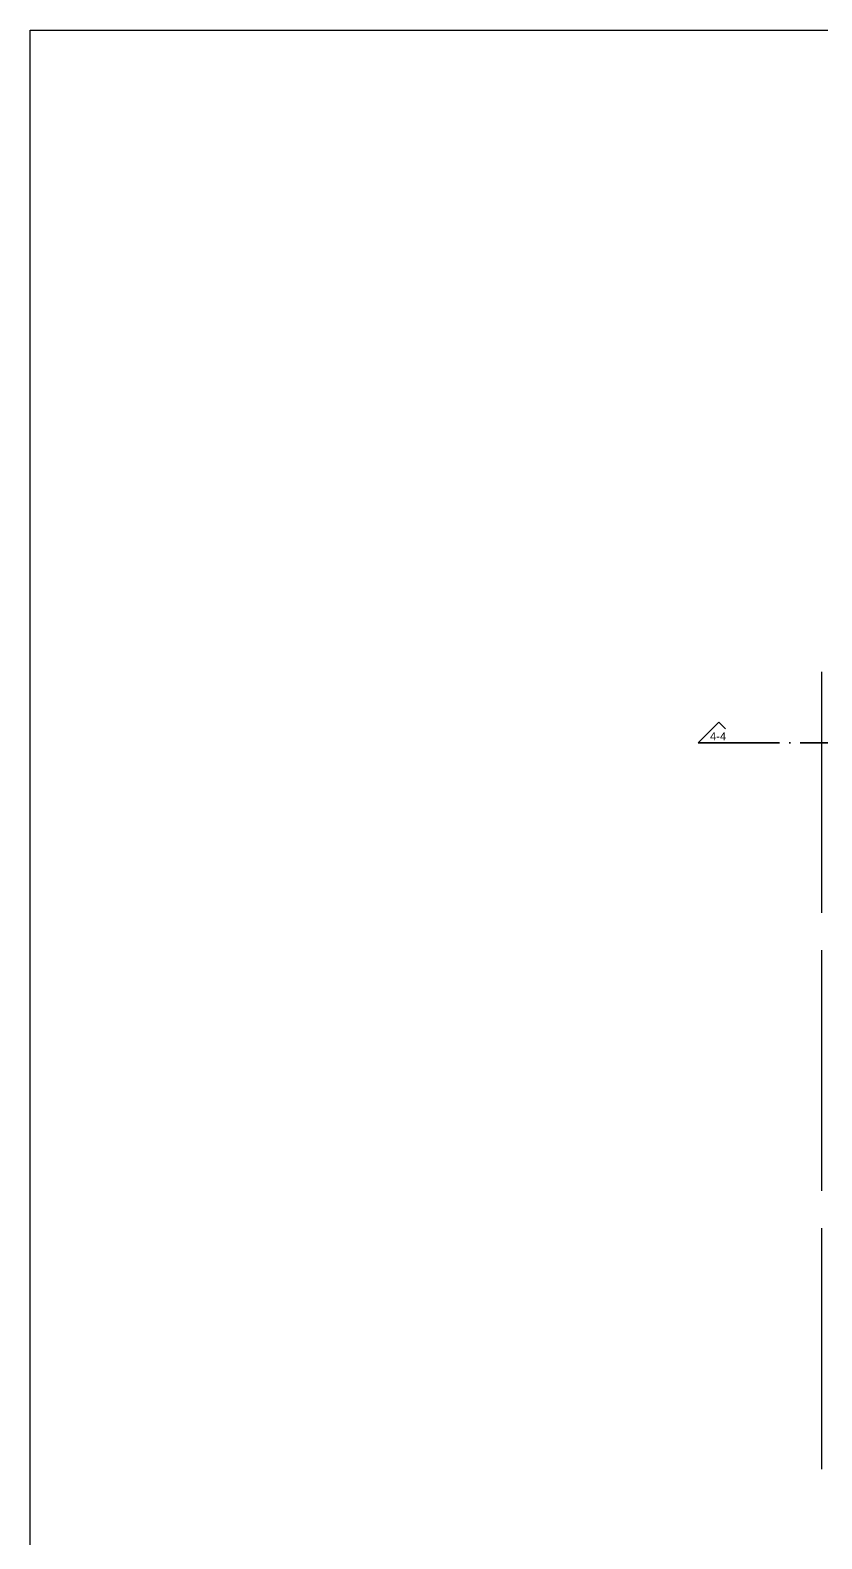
# Model space of a CAD drawing. Header units: centimetres. Extents: x -26724 to 60145, y -23645 to 6771.
# Drawn here: x -21183 to -20015, y -2598 to -375 of the extents above; entities that cross this region are included whole.
import ezdxf

# ---------------------------------------------------------------- set-up
doc = ezdxf.new("R2010")
doc.units = ezdxf.units.CM
doc.linetypes.add('ACAD_ISO04W100', pattern=[30, 24, -3, 0, -3])
doc.layers.add('IZGLED 2', color=253, linetype='Continuous', lineweight=9, true_color=0x828282)
doc.styles.add('0.15', font='arial.ttf', dxfattribs={"height": 0.15})

msp = doc.modelspace()

# ---------------------------------------------------------------- linework, layer by layer
msp.add_lwpolyline([(-16727.6, -3525.1), (-21182.6, -3525.1), (-21182.6, -375.1), (-16727.6, -375.1), (-16727.6, -3525.1)])
at = {"layer": 'IZGLED 2', "lineweight": 25, "ltscale": 12}
for p, q in [((-20015.1, -1675.3, 13.5), (-20015.2, -1320.3, 13.5)), ((-20015.1, -2085.3, 13.5), (-20015.1, -1730.3, 13.5)), ((-20015.1, -2495.3, 13.5), (-20015.1, -2140.3, 13.5))]:
    msp.add_line(p, q, dxfattribs=at)
at = {"layer": 'IZGLED 2', "color": 32, "lineweight": 35}
for p in [(-20197.3, -1425), (-20157.1, -1404.3)]:
    msp.add_line(p, (-20166.8, -1394.6), dxfattribs=at)
at = {"layer": 'IZGLED 2', "color": 32, "linetype": 'ACAD_ISO04W100', "lineweight": 35, "ltscale": 5}
msp.add_line((-20197.3, -1425), (-17813.7, -1425), dxfattribs=at)

# ---------------------------------------------------------------- texts
at = {"layer": 'IZGLED 2', "color": 32, "style": '0.15'}
msp.add_text('4-4', height=11.79, dxfattribs=at).set_placement((-20180, -1421.2))

doc.saveas('drawing.dxf')
